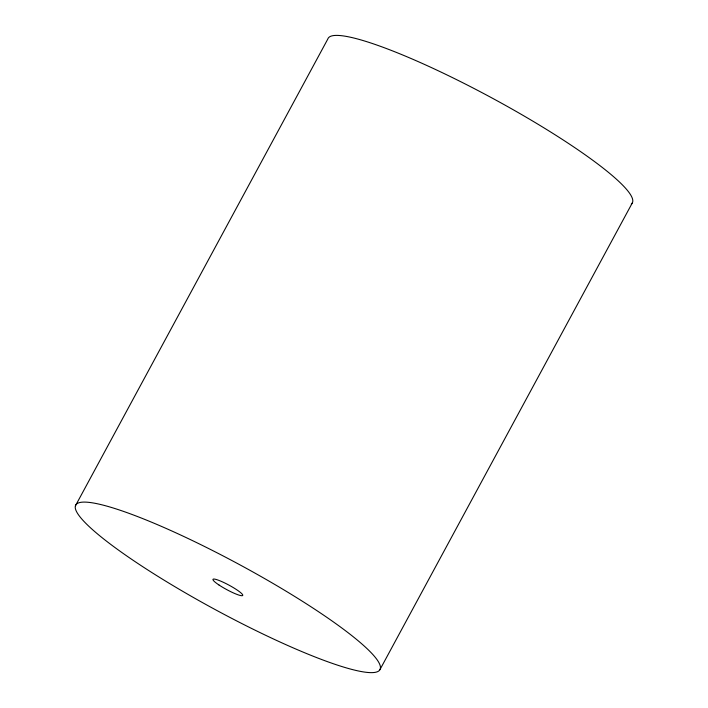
<?xml version="1.0" encoding="UTF-8"?>
<svg xmlns="http://www.w3.org/2000/svg" width="708" height="708" viewBox="0 0 708 708"><rect width="100%" height="100%" fill="white"/><g stroke="black" fill="none" stroke-linecap="round" stroke-linejoin="round"><path stroke-width="1.06" d="M75.455 505.76L327.795 39.064A172.929 25.559 28.4 0 1 494.892 99.562A172.929 25.559 28.4 0 1 631.288 204.134M379.939 669.662A172.929 25.559 28.4 0 0 162.601 526.894A172.929 25.559 28.4 0 0 140.998 565.542A172.929 25.559 28.4 0 0 379.939 669.662L632.288 202.966M218.984 584.994A16.939 2.505 28.4 0 0 242.702 595.49A16.939 2.505 28.4 0 0 221.852 581.622A16.939 2.505 28.4 0 0 218.984 584.994"/></g></svg>
